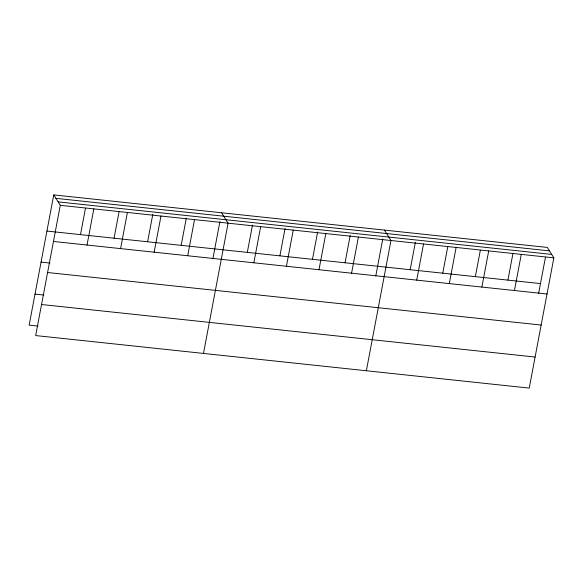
<?xml version="1.0" encoding="UTF-8"?>
<svg xmlns="http://www.w3.org/2000/svg" width="583" height="583" viewBox="0 0 583 583"><rect width="100%" height="100%" fill="white"/><g stroke="black" fill="none" stroke-linecap="round" stroke-linejoin="round"><path stroke-width="0.87" d="M53.76 194.904L60.282 205.318L35.672 335.568L529.24 388.096L553.85 257.846L547.328 247.432L53.76 194.904L29.15 325.154L37.982 326.094M80.49 234.628L85.49 208.175M87.02 245.042L93.848 208.889M114.057 238.199L119.056 211.746M120.579 248.613L127.407 212.46M147.616 241.77L152.782 214.442M154.145 252.184L160.974 216.031M181.182 245.341L186.341 218.013M187.704 255.755L194.533 219.609M212.897 258.677L219.908 221.584M203.489 353.422L228.099 223.18L221.569 212.766M247.316 252.381L252.483 225.053M253.838 262.795L260.674 226.641M279.891 255.85L285.058 228.514M286.421 266.263L293.249 230.11M312.466 259.318L317.633 231.983M318.996 269.725L325.824 233.579M345.041 262.78L350.208 235.452M351.571 273.194L358.399 237.048M375.773 276.007L382.783 238.921M366.364 370.759L390.974 240.509L384.452 230.103M410.192 269.718L415.358 242.382M416.721 280.131L423.55 243.978M442.767 273.187L447.766 246.733M449.296 283.593L456.125 247.447M475.342 276.648L480.341 250.202M481.871 287.062L488.7 250.916M507.917 280.117L512.916 253.663M514.446 290.531L521.275 254.377M538.648 293.344L545.491 257.132M55.917 198.344L549.477 250.872M58.132 201.878L551.7 254.414M60.282 205.318L553.85 257.846M46.932 231.057L540.492 283.586M53.454 241.464L547.022 294M41.065 262.11L49.898 263.05M47.587 272.516L541.155 325.052M35.016 294.102L43.849 295.042M41.539 304.515L535.107 357.044"/></g></svg>
